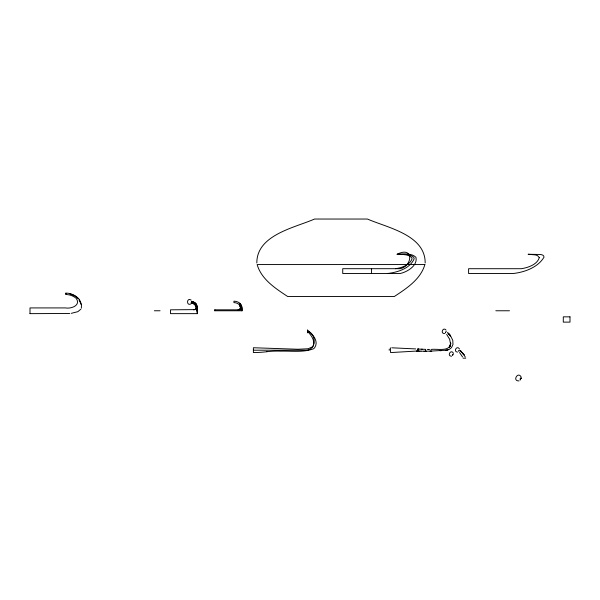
<?xml version="1.0" encoding="UTF-8"?>
<svg xmlns="http://www.w3.org/2000/svg" width="600" height="600" viewBox="0 0 600 600"><rect width="100%" height="100%" fill="white"/><g stroke="black" fill="none" stroke-linecap="round" stroke-linejoin="round"><path stroke-width="0.9" d="M389.25 349.028L389.235 350.31M446.67 334.41L449.655 339.27L450.585 344.235L450.63 343.035M445.575 332.903L445.605 332.228M452.685 355.582L452.715 354.907M458.842 351.472L458.873 350.798M520.192 380.108L520.237 379.222M390.495 352.462L390.495 347.85M430.942 349.462C437.257 348.465 450.36 352.327 450.607 342.968C451.155 344.498 447.93 350.385 450.54 344.513L449.835 346.343M450.6 344.205L450.6 342.938M450.397 345.053L450.623 343.597M214.792 310.77L214.792 309.817L239.212 309.817C243.112 310.748 240.405 305.79 239.145 304.515A8.137 8.137 0 0 0 233.94 302.632L233.94 301.2A9.578 9.578 0 0 1 240.06 303.405L240.892 304.673A10.71 10.71 0 0 1 242.34 309.765L242.317 310.77L214.792 310.77L214.875 309.817M425.175 262.957C425.34 234.9 387.338 227.73 367.455 219.038L314.558 219.038C294.675 227.73 256.673 234.9 256.837 262.957M449.783 346.418L450.623 343.673M197.423 313.642L195.96 308.415A5.445 3.353 49 0 1 194.715 309.623L170.498 309.817L170.498 313.642L197.423 313.642L197.452 307.612L195.765 303.405A9.578 9.578 0 0 0 191.887 301.462L191.91 301.47A2.28 2.28 0 0 1 191.752 302.798A2.213 2.205 0 0 0 191.85 301.455L191.865 301.455M450.562 344.317L450.63 343.77L450.54 344.415M445.612 332.16L446.303 331.44M458.888 350.722L459.577 350.01M196.11 307.815L195.975 308.392A3.42 2.002 56.4 0 0 196.11 307.868A2.91 1.71 56.4 0 0 196.005 306.772L194.85 304.515A8.137 8.137 0 0 0 191.708 302.903L191.708 302.903A8.085 8.018 39.7 0 1 194.85 304.515L196.05 306.945M520.275 378.938L520.275 378.938A1.087 0.427 -73.3 0 1 520.388 378.623M197.175 310.77L197.452 306.9A6.435 4.912 64 0 0 196.822 305.108L195.765 303.405A9.54 9.488 39.7 0 0 191.692 301.418M81.36 308.153L81.48 304.365L79.455 299.587A17.707 17.707 0 0 0 65.73 293.07L65.73 294.502A16.268 16.268 0 0 1 76.162 298.29C81.24 305.407 71.145 309.022 65.498 307.92L30 307.92L30 313.635M520.245 378.945A1.095 0.503 -72.4 0 1 520.305 378.668L520.763 378.112L521.34 378.33M450.097 345.832L450.36 345.15M80.843 309.195L77.865 311.67L71.302 313.335M195.765 303.405L194.85 304.515A8.1 8.04 39.7 0 0 191.04 302.752M449.475 346.882L449.265 347.153M453.03 354.12L453.412 354.112M191.167 303.765C186.345 306.832 186.345 297 191.167 300.067M431.715 351.105L429.998 351.15L446.827 350.175L449.445 349.282L451.56 347.558L452.978 344.445L452.775 340.343L450.945 336.623L447.653 332.603M194.722 309.615L193.478 309.817M447.502 350.017L448.17 349.822M521.243 377.212C518.205 370.673 511.83 381.308 519.03 380.903M444.69 333.51C439.86 334.035 443.055 326.325 446.092 330.12M395.438 268.71C401.715 267.847 409.582 265.155 412.088 258.84L411.78 257.625C408.067 253.815 401.94 254.715 397.103 254.272C414.112 245.655 412.643 266.115 400.178 268.695L342.728 268.695L342.728 273.502L400.178 273.502C407.287 271.957 417.893 265.605 415.928 257.272C410.97 252.63 403.268 254.235 397.103 254.272C402.585 254.625 409.283 253.29 413.707 257.28L414.18 258.735C410.062 268.605 397.312 272.4 387.428 273.502M69.765 313.478L30 313.642M439.98 350.73L441.353 350.647M451.582 356.22C446.52 356.197 450.998 348.712 453.405 353.175M520.868 378.105L521.295 378.285M424.643 351.195L430.028 351.15M391.178 352.545L416.873 351.045M426.293 351.195L425.625 351.195L425.625 350.73M154.35 310.77L160.072 310.77M495.825 310.77L509.498 310.77M253.455 350.197L306.165 350.197C316.538 350.07 316.748 333.817 307.5 331.26M424.778 351.195L425.205 351.195M463.072 358.147L465.772 358.147M423.518 351.188L423.952 351.195M422.52 351.18L423.225 351.188M65.73 293.782L66.608 293.798M429.39 349.44L428.827 349.433M421.86 351.173L421.155 351.157M428.873 349.433L428.475 349.425M428.393 349.425L427.305 349.403M416.415 351.038L417.27 351.053M420.308 351.142L421.005 351.157M417.165 351.053L419.332 351.12M419.145 351.112L419.925 351.135M417.705 351.067L417.982 350.692M418.162 351.082L418.298 349.058M421.252 349.192L422.213 349.222M422.04 349.222L425.625 349.35L425.625 350.16M421.268 349.185L418.89 349.087M418.207 349.058L418.732 349.08M391.755 347.798L415.77 348.93M417.84 349.035L417.435 349.02M418.013 349.043L417.982 349.553M457.53 352.118C453.045 351.885 456.675 345.09 459.36 348.69M69.825 294.067L71.25 294.345M71.918 294.51L76.17 296.685A12.232 9.262 38.8 0 1 78.037 298.642M307.845 330.368C312.585 334.207 318.825 340.92 314.895 347.34A6.315 6.315 0 0 1 313.575 348.757C303.36 352.68 291.585 350.827 280.733 351.157A85.852 85.852 0 0 0 266.88 351.697M460.928 351.173L460.597 350.88L463.658 354.405L460.38 350.745M447.847 332.91L450.555 336.067M307.5 331.343C311.01 334.995 314.94 340.058 313.447 345.435A4.35 4.35 0 0 1 312.51 346.845L308.115 348.75L297.998 349.252L253.38 347.745L253.38 352.538A109.733 109.733 0 0 0 266.88 351.72M448.83 333.788L450.638 336.21M448.77 333.712L449.317 334.358M459.54 352.493L462.533 356.97M462.592 352.928L462.817 353.228M450.345 335.79L449.707 334.868M465.27 356.978L462.982 353.438M463.643 354.382L463.192 353.798L464.018 354.907L463.125 353.64M449.82 335.07L450.6 336.142M463.673 354.428L463.845 354.668M449.64 334.778L450.06 335.377M239.347 304.815L240.06 303.405L241.118 305.108A6.435 4.912 64 0 1 241.748 306.9L241.725 310.77L240.405 307.868A2.91 1.71 56.4 0 0 240.3 306.772L239.317 304.763L240.345 306.945A2.888 1.695 56.4 0 1 240.413 307.815L240.27 308.392A3.42 2.002 56.4 0 0 240.405 307.868M463.268 353.85L463.53 354.248M78.968 299.94L79.252 300.397M79.515 300.87L79.77 301.35M196.11 307.868L196.522 308.775M197.1 310.043L197.423 310.77M80.002 301.837L80.43 302.85M80.625 303.375L80.948 304.433M371.452 268.71L371.452 273.502M307.5 329.843L307.5 332.843M72.15 294.42L72.15 294.907M520.35 378.615A0.758 0.383 -62.4 0 1 520.86 378.15M539.325 257.625C537.127 264.697 528.053 267.653 521.31 268.71L468.6 268.71L468.6 273.502L513.3 273.502C524.662 272.205 537.832 267.42 543.967 257.28L543.765 256.05L542.737 255.097L540.803 254.49L528.12 254.272L535.32 254.895L537.472 255.608L539.325 257.625M452.73 354.788L452.745 354.69A0.795 0.383 -72.3 0 1 452.783 354.435L452.737 354.743M424.875 264.562C420.592 279.428 406.47 288.487 394.298 296.535L287.715 296.535C275.543 288.487 261.42 279.428 257.138 264.562L424.875 264.562M239.025 309.615L238.072 309.803L238.65 309.728A5.565 3.428 49 0 0 240.285 308.4A5.445 3.353 49 0 1 239.025 309.615M446.827 350.175L445.447 350.385L446.827 350.175M569.993 316.845L563.303 316.845L563.295 322.125L569.993 322.125L570 316.845"/></g></svg>
